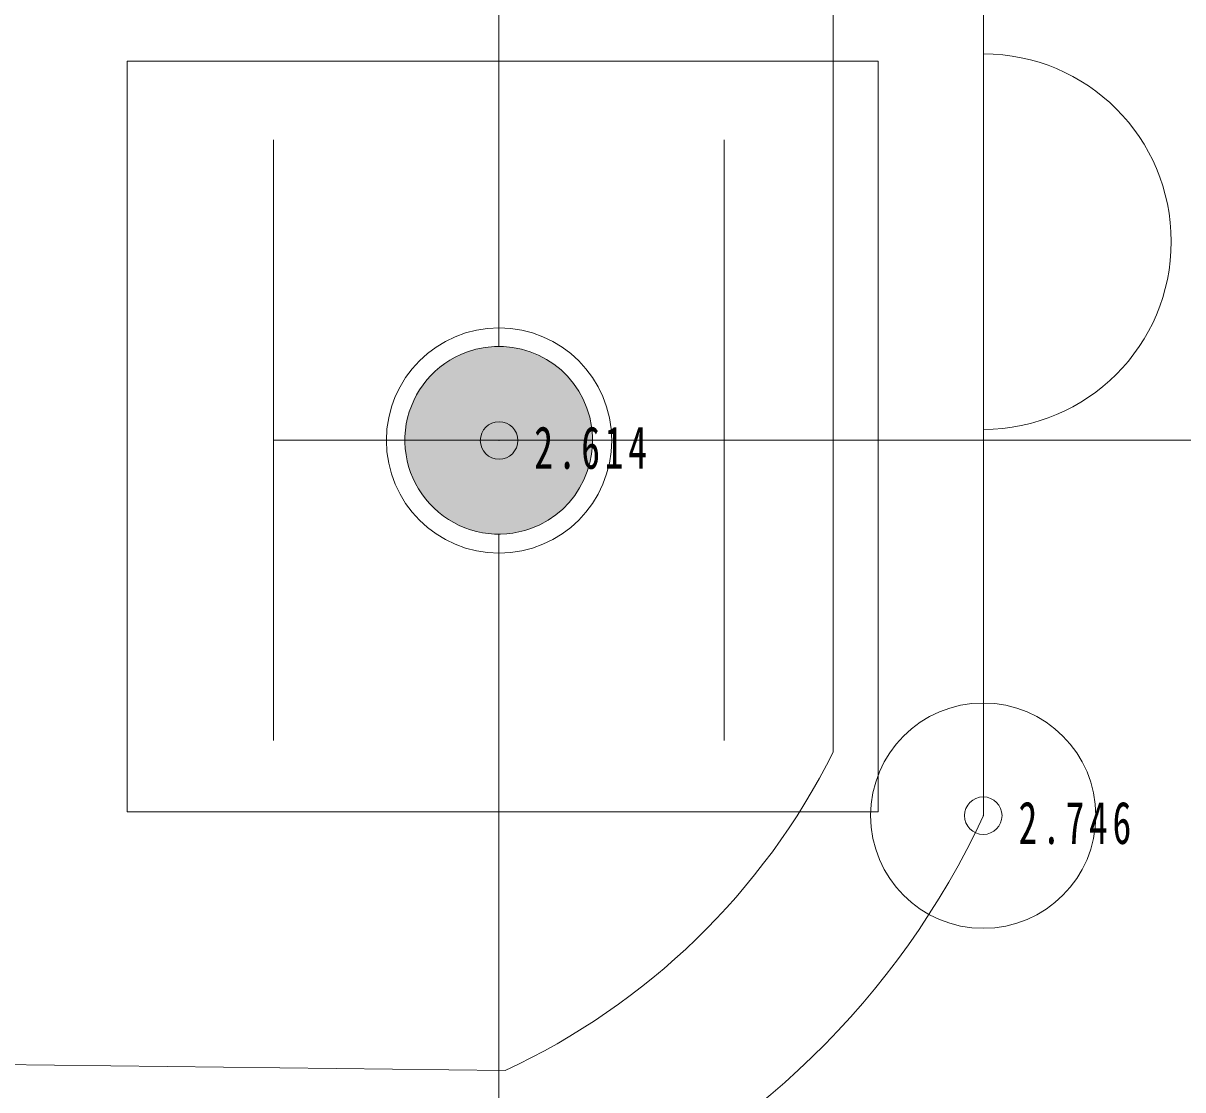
# Model space of a CAD drawing. Units: millimetres, scale not verified. Extents: x -252300 to 252300, y -178200 to 178200.
# Drawn here: x -105566 to -104022, y 103677 to 105098 of the extents above; entities that cross this region are included whole.
import ezdxf

# ---------------------------------------------------------------- set-up
doc = ezdxf.new("R2010")
doc.units = ezdxf.units.MM
doc.header["$LTSCALE"] = 600
doc.header["$PDMODE"] = 32
doc.header["$PDSIZE"] = 300
doc.layers.add('0-1_S-SUV', color=7, linetype='Continuous', lineweight=13)
doc.layers.add('0-E_非表示独標', color=253, linetype='Continuous', lineweight=13)
doc.styles.add('ＭＳ ゴシック', font='')
doc.styles.get('ＭＳ ゴシック').set_extended_font_data('MS Gothic')

msp = doc.modelspace()

# ---------------------------------------------------------------- linework, layer by layer
at = {"layer": '0-1_S-SUV'}
for p, q in [((-104487.6, 105571.1), (-104487.5, 104127)), ((-104287.6, 105571.1), (-104287.5, 104042.5)), ((-104932.9, 104667.3), (-104932.9, 105542.3)), ((-105232.9, 104942.3), (-105232.9, 104142.3)), ((-104632.9, 104942.3), (-104632.9, 104142.3)), ((-105232.9, 104542.3), (-104632.9, 104542.3)), ((-104807.9, 104542.3), (-103932.9, 104542.3)), ((-104932.9, 104417.3), (-104932.9, 103542.3)), ((-104924.3, 103702.9), (-112948.4, 103801.3))]:
    msp.add_line(p, q, dxfattribs=at)
msp.add_lwpolyline([(-104427.9, 105047.3), (-104427.9, 104047.3), (-105427.9, 104047.3), (-105427.9, 105047.3)], close=True, dxfattribs=at)
for centre, radius, start, end in [((-104287.5, 104806.8), 250, 270.0007, 90.0007), ((-104932.9, 104542.3), 125, 110, 290), ((-104932.9, 104542.3), 125, 110, 290), ((-104932.9, 104542.3), 125, 110, 290), ((-104932.9, 104542.3), 125, 290, 110), ((-104932.9, 104542.3), 125, 290, 110), ((-104932.9, 104542.3), 125, 290, 110), ((-105313.9, 104541), 924.2, 294.9339, 333.3914), ((-105273.1, 104500.4), 1086.8, 293.2477, 335.0776)]:
    msp.add_arc(centre, radius, start, end, dxfattribs=at)
for points in [[(-104995.9, 104650.3), (-104986, 104655.5), (-104900.8, 104421.5)], [(-104995.9, 104650.3), (-104986, 104655.5), (-104900.8, 104421.5)], [(-104995.9, 104650.3), (-104986, 104655.5), (-104900.8, 104421.5)], [(-104986, 104655.5), (-104975.6, 104659.8), (-104900.8, 104421.5)], [(-104986, 104655.5), (-104975.6, 104659.8), (-104900.8, 104421.5)], [(-104986, 104655.5), (-104975.6, 104659.8), (-104900.8, 104421.5)], [(-104975.6, 104659.8), (-104964.9, 104663.2), (-104900.8, 104421.5)], [(-104975.6, 104659.8), (-104964.9, 104663.2), (-104900.8, 104421.5)], [(-104975.6, 104659.8), (-104964.9, 104663.2), (-104900.8, 104421.5)], [(-104964.9, 104663.2), (-104954, 104665.5), (-104900.8, 104421.5)], [(-104964.9, 104663.2), (-104954, 104665.5), (-104900.8, 104421.5)], [(-104964.9, 104663.2), (-104954, 104665.5), (-104900.8, 104421.5)], [(-104954, 104665.5), (-104942.8, 104666.9), (-104900.8, 104421.5)], [(-104954, 104665.5), (-104942.8, 104666.9), (-104900.8, 104421.5)], [(-104954, 104665.5), (-104942.8, 104666.9), (-104900.8, 104421.5)], [(-104942.8, 104666.9), (-104931.6, 104667.3), (-104900.8, 104421.5)], [(-104942.8, 104666.9), (-104931.6, 104667.3), (-104900.8, 104421.5)], [(-104942.8, 104666.9), (-104931.6, 104667.3), (-104900.8, 104421.5)], [(-104931.6, 104667.3), (-104920.4, 104666.7), (-104900.8, 104421.5)], [(-104931.6, 104667.3), (-104920.4, 104666.7), (-104900.8, 104421.5)], [(-104931.6, 104667.3), (-104920.4, 104666.7), (-104900.8, 104421.5)], [(-104920.4, 104666.7), (-104909.3, 104665.1), (-104900.8, 104421.5)], [(-104920.4, 104666.7), (-104909.3, 104665.1), (-104900.8, 104421.5)], [(-104920.4, 104666.7), (-104909.3, 104665.1), (-104900.8, 104421.5)], [(-104909.3, 104665.1), (-104900.8, 104421.5), (-104898.4, 104662.5)], [(-104909.3, 104665.1), (-104900.8, 104421.5), (-104898.4, 104662.5)], [(-104909.3, 104665.1), (-104900.8, 104421.5), (-104898.4, 104662.5)], [(-104900.8, 104421.5), (-104898.4, 104662.5), (-104887.8, 104658.9)], [(-104900.8, 104421.5), (-104898.4, 104662.5), (-104887.8, 104658.9)], [(-104900.8, 104421.5), (-104898.4, 104662.5), (-104887.8, 104658.9)], [(-104900.8, 104421.5), (-104887.8, 104658.9), (-104877.5, 104654.4)], [(-104900.8, 104421.5), (-104887.8, 104658.9), (-104877.5, 104654.4)], [(-104900.8, 104421.5), (-104887.8, 104658.9), (-104877.5, 104654.4)], [(-105014.2, 104637.3), (-105005.3, 104644.2), (-104900.8, 104421.5)], [(-105014.2, 104637.3), (-105005.3, 104644.2), (-104900.8, 104421.5)], [(-105014.2, 104637.3), (-105005.3, 104644.2), (-104900.8, 104421.5)], [(-105005.3, 104644.2), (-104995.9, 104650.3), (-104900.8, 104421.5)], [(-105005.3, 104644.2), (-104995.9, 104650.3), (-104900.8, 104421.5)], [(-105005.3, 104644.2), (-104995.9, 104650.3), (-104900.8, 104421.5)], [(-104900.8, 104421.5), (-104877.5, 104654.4), (-104867.7, 104649)], [(-104900.8, 104421.5), (-104877.5, 104654.4), (-104867.7, 104649)], [(-104900.8, 104421.5), (-104877.5, 104654.4), (-104867.7, 104649)], [(-104900.8, 104421.5), (-104867.7, 104649), (-104858.4, 104642.7)], [(-104900.8, 104421.5), (-104867.7, 104649), (-104858.4, 104642.7)], [(-104900.8, 104421.5), (-104867.7, 104649), (-104858.4, 104642.7)], [(-104900.8, 104421.5), (-104858.4, 104642.7), (-104849.7, 104635.6)], [(-104900.8, 104421.5), (-104858.4, 104642.7), (-104849.7, 104635.6)], [(-104900.8, 104421.5), (-104858.4, 104642.7), (-104849.7, 104635.6)], [(-105029.8, 104621.2), (-105022.4, 104629.6), (-104900.8, 104421.5)], [(-105029.8, 104621.2), (-105022.4, 104629.6), (-104900.8, 104421.5)], [(-105029.8, 104621.2), (-105022.4, 104629.6), (-104900.8, 104421.5)], [(-105022.4, 104629.6), (-105014.2, 104637.3), (-104900.8, 104421.5)], [(-105022.4, 104629.6), (-105014.2, 104637.3), (-104900.8, 104421.5)], [(-105022.4, 104629.6), (-105014.2, 104637.3), (-104900.8, 104421.5)], [(-104900.8, 104421.5), (-104849.7, 104635.6), (-104841.7, 104627.8)], [(-104900.8, 104421.5), (-104849.7, 104635.6), (-104841.7, 104627.8)], [(-104900.8, 104421.5), (-104849.7, 104635.6), (-104841.7, 104627.8)], [(-104900.8, 104421.5), (-104841.7, 104627.8), (-104834.4, 104619.3)], [(-104900.8, 104421.5), (-104841.7, 104627.8), (-104834.4, 104619.3)], [(-104900.8, 104421.5), (-104841.7, 104627.8), (-104834.4, 104619.3)], [(-105042.4, 104602.7), (-105036.5, 104612.2), (-104900.8, 104421.5)], [(-105042.4, 104602.7), (-105036.5, 104612.2), (-104900.8, 104421.5)], [(-105042.4, 104602.7), (-105036.5, 104612.2), (-104900.8, 104421.5)], [(-105036.5, 104612.2), (-105029.8, 104621.2), (-104900.8, 104421.5)], [(-105036.5, 104612.2), (-105029.8, 104621.2), (-104900.8, 104421.5)], [(-105036.5, 104612.2), (-105029.8, 104621.2), (-104900.8, 104421.5)], [(-104900.8, 104421.5), (-104834.4, 104619.3), (-104827.9, 104610.2)], [(-104900.8, 104421.5), (-104834.4, 104619.3), (-104827.9, 104610.2)], [(-104900.8, 104421.5), (-104834.4, 104619.3), (-104827.9, 104610.2)], [(-104900.8, 104421.5), (-104827.9, 104610.2), (-104822.2, 104600.5)], [(-104900.8, 104421.5), (-104827.9, 104610.2), (-104822.2, 104600.5)], [(-104900.8, 104421.5), (-104827.9, 104610.2), (-104822.2, 104600.5)], [(-105047.3, 104592.6), (-105042.4, 104602.7), (-104900.8, 104421.5)], [(-105047.3, 104592.6), (-105042.4, 104602.7), (-104900.8, 104421.5)], [(-105047.3, 104592.6), (-105042.4, 104602.7), (-104900.8, 104421.5)], [(-104900.8, 104421.5), (-104822.2, 104600.5), (-104817.5, 104590.3)], [(-104900.8, 104421.5), (-104822.2, 104600.5), (-104817.5, 104590.3)], [(-104900.8, 104421.5), (-104822.2, 104600.5), (-104817.5, 104590.3)], [(-105054.5, 104571.4), (-105051.4, 104582.1), (-104900.8, 104421.5)], [(-105054.5, 104571.4), (-105051.4, 104582.1), (-104900.8, 104421.5)], [(-105054.5, 104571.4), (-105051.4, 104582.1), (-104900.8, 104421.5)], [(-105051.4, 104582.1), (-105047.3, 104592.6), (-104900.8, 104421.5)], [(-105051.4, 104582.1), (-105047.3, 104592.6), (-104900.8, 104421.5)], [(-105051.4, 104582.1), (-105047.3, 104592.6), (-104900.8, 104421.5)], [(-104900.8, 104421.5), (-104817.5, 104590.3), (-104813.6, 104579.8)], [(-104900.8, 104421.5), (-104817.5, 104590.3), (-104813.6, 104579.8)], [(-104900.8, 104421.5), (-104817.5, 104590.3), (-104813.6, 104579.8)], [(-104900.8, 104421.5), (-104813.6, 104579.8), (-104810.7, 104568.9)], [(-104900.8, 104421.5), (-104813.6, 104579.8), (-104810.7, 104568.9)], [(-104900.8, 104421.5), (-104813.6, 104579.8), (-104810.7, 104568.9)], [(-105056.6, 104560.3), (-105054.5, 104571.4), (-104900.8, 104421.5)], [(-105056.6, 104560.3), (-105054.5, 104571.4), (-104900.8, 104421.5)], [(-105056.6, 104560.3), (-105054.5, 104571.4), (-104900.8, 104421.5)], [(-104900.8, 104421.5), (-104810.7, 104568.9), (-104808.9, 104557.9)], [(-104900.8, 104421.5), (-104810.7, 104568.9), (-104808.9, 104557.9)], [(-104900.8, 104421.5), (-104810.7, 104568.9), (-104808.9, 104557.9)], [(-105057.8, 104538), (-105057.7, 104549.2), (-104900.8, 104421.5)], [(-105057.8, 104538), (-105057.7, 104549.2), (-104900.8, 104421.5)], [(-105057.8, 104538), (-105057.7, 104549.2), (-104900.8, 104421.5)], [(-105057.7, 104549.2), (-105056.6, 104560.3), (-104900.8, 104421.5)], [(-105057.7, 104549.2), (-105056.6, 104560.3), (-104900.8, 104421.5)], [(-105057.7, 104549.2), (-105056.6, 104560.3), (-104900.8, 104421.5)], [(-104900.8, 104421.5), (-104808.9, 104557.9), (-104808, 104546.7)], [(-104900.8, 104421.5), (-104808.9, 104557.9), (-104808, 104546.7)], [(-104900.8, 104421.5), (-104808.9, 104557.9), (-104808, 104546.7)], [(-104900.8, 104421.5), (-104808.1, 104535.5), (-104808, 104546.7)], [(-104900.8, 104421.5), (-104808.1, 104535.5), (-104808, 104546.7)], [(-104900.8, 104421.5), (-104808.1, 104535.5), (-104808, 104546.7)], [(-105057.8, 104538), (-105056.9, 104526.8), (-104900.8, 104421.5)], [(-105057.8, 104538), (-105056.9, 104526.8), (-104900.8, 104421.5)], [(-105057.8, 104538), (-105056.9, 104526.8), (-104900.8, 104421.5)], [(-104900.8, 104421.5), (-104809.2, 104524.3), (-104808.1, 104535.5)], [(-104900.8, 104421.5), (-104809.2, 104524.3), (-104808.1, 104535.5)], [(-104900.8, 104421.5), (-104809.2, 104524.3), (-104808.1, 104535.5)], [(-105056.9, 104526.8), (-105055, 104515.7), (-104900.8, 104421.5)], [(-105056.9, 104526.8), (-105055, 104515.7), (-104900.8, 104421.5)], [(-105056.9, 104526.8), (-105055, 104515.7), (-104900.8, 104421.5)], [(-105055, 104515.7), (-105052.1, 104504.9), (-104900.8, 104421.5)], [(-105055, 104515.7), (-105052.1, 104504.9), (-104900.8, 104421.5)], [(-105055, 104515.7), (-105052.1, 104504.9), (-104900.8, 104421.5)], [(-104900.8, 104421.5), (-104811.3, 104513.3), (-104809.2, 104524.3)], [(-104900.8, 104421.5), (-104811.3, 104513.3), (-104809.2, 104524.3)], [(-104900.8, 104421.5), (-104811.3, 104513.3), (-104809.2, 104524.3)], [(-105052.1, 104504.9), (-105048.3, 104494.4), (-104900.8, 104421.5)], [(-105052.1, 104504.9), (-105048.3, 104494.4), (-104900.8, 104421.5)], [(-105052.1, 104504.9), (-105048.3, 104494.4), (-104900.8, 104421.5)], [(-104900.8, 104421.5), (-104814.4, 104502.5), (-104811.3, 104513.3)], [(-104900.8, 104421.5), (-104814.4, 104502.5), (-104811.3, 104513.3)], [(-104900.8, 104421.5), (-104814.4, 104502.5), (-104811.3, 104513.3)], [(-104900.8, 104421.5), (-104818.4, 104492.1), (-104814.4, 104502.5)], [(-104900.8, 104421.5), (-104818.4, 104492.1), (-104814.4, 104502.5)], [(-104900.8, 104421.5), (-104818.4, 104492.1), (-104814.4, 104502.5)], [(-105048.3, 104494.4), (-105043.5, 104484.2), (-104900.8, 104421.5)], [(-105048.3, 104494.4), (-105043.5, 104484.2), (-104900.8, 104421.5)], [(-105048.3, 104494.4), (-105043.5, 104484.2), (-104900.8, 104421.5)], [(-104900.8, 104421.5), (-104823.4, 104482), (-104818.4, 104492.1)], [(-104900.8, 104421.5), (-104823.4, 104482), (-104818.4, 104492.1)], [(-104900.8, 104421.5), (-104823.4, 104482), (-104818.4, 104492.1)], [(-105043.5, 104484.2), (-105037.9, 104474.5), (-104900.8, 104421.5)], [(-105043.5, 104484.2), (-105037.9, 104474.5), (-104900.8, 104421.5)], [(-105043.5, 104484.2), (-105037.9, 104474.5), (-104900.8, 104421.5)], [(-105037.9, 104474.5), (-105031.4, 104465.4), (-104900.8, 104421.5)], [(-105037.9, 104474.5), (-105031.4, 104465.4), (-104900.8, 104421.5)], [(-105037.9, 104474.5), (-105031.4, 104465.4), (-104900.8, 104421.5)], [(-104900.8, 104421.5), (-104829.3, 104472.4), (-104823.4, 104482)], [(-104900.8, 104421.5), (-104829.3, 104472.4), (-104823.4, 104482)], [(-104900.8, 104421.5), (-104829.3, 104472.4), (-104823.4, 104482)], [(-104900.8, 104421.5), (-104835.9, 104463.4), (-104829.3, 104472.4)], [(-104900.8, 104421.5), (-104835.9, 104463.4), (-104829.3, 104472.4)], [(-104900.8, 104421.5), (-104835.9, 104463.4), (-104829.3, 104472.4)], [(-105031.4, 104465.4), (-105024.1, 104456.9), (-104900.8, 104421.5)], [(-105031.4, 104465.4), (-105024.1, 104456.9), (-104900.8, 104421.5)], [(-105031.4, 104465.4), (-105024.1, 104456.9), (-104900.8, 104421.5)], [(-105024.1, 104456.9), (-105016.1, 104449), (-104900.8, 104421.5)], [(-105024.1, 104456.9), (-105016.1, 104449), (-104900.8, 104421.5)], [(-105024.1, 104456.9), (-105016.1, 104449), (-104900.8, 104421.5)], [(-104900.8, 104421.5), (-104843.4, 104455.1), (-104835.9, 104463.4)], [(-104900.8, 104421.5), (-104843.4, 104455.1), (-104835.9, 104463.4)], [(-104900.8, 104421.5), (-104843.4, 104455.1), (-104835.9, 104463.4)], [(-104900.8, 104421.5), (-104851.6, 104447.4), (-104843.4, 104455.1)], [(-104900.8, 104421.5), (-104851.6, 104447.4), (-104843.4, 104455.1)], [(-104900.8, 104421.5), (-104851.6, 104447.4), (-104843.4, 104455.1)], [(-105016.1, 104449), (-105007.4, 104441.9), (-104900.8, 104421.5)], [(-105016.1, 104449), (-105007.4, 104441.9), (-104900.8, 104421.5)], [(-105016.1, 104449), (-105007.4, 104441.9), (-104900.8, 104421.5)], [(-105007.4, 104441.9), (-104998.1, 104435.7), (-104900.8, 104421.5)], [(-105007.4, 104441.9), (-104998.1, 104435.7), (-104900.8, 104421.5)], [(-105007.4, 104441.9), (-104998.1, 104435.7), (-104900.8, 104421.5)], [(-104900.8, 104421.5), (-104860.4, 104440.5), (-104851.6, 104447.4)], [(-104900.8, 104421.5), (-104860.4, 104440.5), (-104851.6, 104447.4)], [(-104900.8, 104421.5), (-104860.4, 104440.5), (-104851.6, 104447.4)], [(-104900.8, 104421.5), (-104869.8, 104434.4), (-104860.4, 104440.5)], [(-104900.8, 104421.5), (-104869.8, 104434.4), (-104860.4, 104440.5)], [(-104900.8, 104421.5), (-104869.8, 104434.4), (-104860.4, 104440.5)], [(-104998.1, 104435.7), (-104988.2, 104430.3), (-104900.8, 104421.5)], [(-104998.1, 104435.7), (-104988.2, 104430.3), (-104900.8, 104421.5)], [(-104998.1, 104435.7), (-104988.2, 104430.3), (-104900.8, 104421.5)], [(-104988.2, 104430.3), (-104978, 104425.7), (-104900.8, 104421.5)], [(-104988.2, 104430.3), (-104978, 104425.7), (-104900.8, 104421.5)], [(-104988.2, 104430.3), (-104978, 104425.7), (-104900.8, 104421.5)], [(-104978, 104425.7), (-104967.3, 104422.2), (-104900.8, 104421.5)], [(-104978, 104425.7), (-104967.3, 104422.2), (-104900.8, 104421.5)], [(-104978, 104425.7), (-104967.3, 104422.2), (-104900.8, 104421.5)], [(-104900.8, 104421.5), (-104879.8, 104429.2), (-104869.8, 104434.4)], [(-104900.8, 104421.5), (-104879.8, 104429.2), (-104869.8, 104434.4)], [(-104900.8, 104421.5), (-104879.8, 104429.2), (-104869.8, 104434.4)], [(-104900.8, 104421.5), (-104890.1, 104424.9), (-104879.8, 104429.2)], [(-104900.8, 104421.5), (-104890.1, 104424.9), (-104879.8, 104429.2)], [(-104900.8, 104421.5), (-104890.1, 104424.9), (-104879.8, 104429.2)], [(-104967.3, 104422.2), (-104956.4, 104419.6), (-104900.8, 104421.5)], [(-104967.3, 104422.2), (-104956.4, 104419.6), (-104900.8, 104421.5)], [(-104967.3, 104422.2), (-104956.4, 104419.6), (-104900.8, 104421.5)], [(-104956.4, 104419.6), (-104945.3, 104418), (-104900.8, 104421.5)], [(-104956.4, 104419.6), (-104945.3, 104418), (-104900.8, 104421.5)], [(-104956.4, 104419.6), (-104945.3, 104418), (-104900.8, 104421.5)], [(-104945.3, 104418), (-104934.1, 104417.3), (-104900.8, 104421.5)], [(-104945.3, 104418), (-104934.1, 104417.3), (-104900.8, 104421.5)], [(-104945.3, 104418), (-104934.1, 104417.3), (-104900.8, 104421.5)], [(-104934.1, 104417.3), (-104922.9, 104417.7), (-104900.8, 104421.5)], [(-104934.1, 104417.3), (-104922.9, 104417.7), (-104900.8, 104421.5)], [(-104934.1, 104417.3), (-104922.9, 104417.7), (-104900.8, 104421.5)], [(-104922.9, 104417.7), (-104911.8, 104419.1), (-104900.8, 104421.5)], [(-104922.9, 104417.7), (-104911.8, 104419.1), (-104900.8, 104421.5)], [(-104922.9, 104417.7), (-104911.8, 104419.1), (-104900.8, 104421.5)]]:
    msp.add_solid(points, dxfattribs=at)
at = {"layer": '0-E_非表示独標'}
for centre in [(-104932.5, 104542), (-104287.8, 104042.4)]:
    msp.add_circle(centre, 25, dxfattribs=at)
for p in [(-104932.5, 104542), (-104287.8, 104042.4)]:
    msp.add_point(p, dxfattribs=at)

# ---------------------------------------------------------------- texts
at = {"layer": '0-E_非表示独標', "char_height": 56.61, "attachment_point": 7, "rotation": 359.994, "style": 'ＭＳ ゴシック'}
for s, insert in [('\\T1.25;\\W0.65;2.614', (-104885.7, 104503.4)), ('\\T1.25;\\W0.65;2.746', (-104240.9, 104003.8))]:
    msp.add_mtext(s, dxfattribs=dict(at, insert=insert))

doc.saveas('drawing.dxf')
